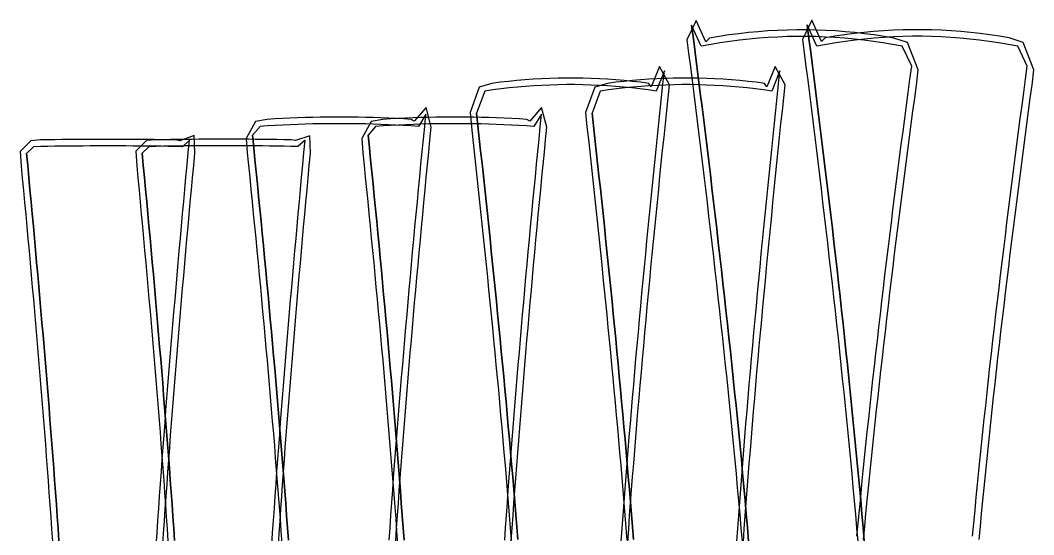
# Model space of a CAD drawing. Header units: millimetres. Extents: x -39 to 1522, y 40 to 1868.
# Drawn here: x -39 to 1504, y 1085 to 1868 of the extents above; entities that cross this region are included whole.
import ezdxf

# ---------------------------------------------------------------- set-up
doc = ezdxf.new("R2010")
doc.units = ezdxf.units.MM
for name, color, linetype in [('1_BOUNDARY', 7, 'Continuous'), ('2_SEW', 3, 'Continuous'), ('3_SEAM_EDGE', 5, 'Continuous')]:
    doc.layers.add(name, color=color, linetype=linetype)

msp = doc.modelspace()

# ---------------------------------------------------------------- linework, layer by layer
at = {"layer": '1_BOUNDARY'}
for points in [[(1245.2, 1077.375), (1247.041, 1097.125), (1248.92, 1116.877), (1250.834, 1136.63), (1252.781, 1156.383), (1254.761, 1176.137), (1256.773, 1195.891), (1258.814, 1215.646), (1260.886, 1235.401), (1262.985, 1255.156), (1265.113, 1274.913), (1267.267, 1294.668), (1269.449, 1314.425), (1271.656, 1334.183), (1273.887, 1353.939), (1276.144, 1373.697), (1278.424, 1393.456), (1280.728, 1413.213), (1283.055, 1432.972), (1285.403, 1452.73), (1287.775, 1472.489), (1290.168, 1492.249), (1292.582, 1512.007), (1295.016, 1531.767), (1297.471, 1551.527), (1299.947, 1571.286), (1302.442, 1591.047), (1304.955, 1610.806), (1307.489, 1630.567), (1310.041, 1650.328), (1312.612, 1670.087), (1315.201, 1689.849), (1317.808, 1709.61), (1320.431, 1729.37), (1323.074, 1749.131), (1325.733, 1768.892), (1328.295, 1792.016), (1312.068, 1833.813), (1291.118, 1840.562), (1276.373, 1843.042), (1261.627, 1845.247), (1246.88, 1847.177), (1232.131, 1848.831), (1217.381, 1850.209), (1202.631, 1851.312), (1187.88, 1852.138), (1173.128, 1852.69), (1158.376, 1852.966), (1143.624, 1852.966), (1128.872, 1852.69), (1114.12, 1852.138), (1099.369, 1851.312), (1084.619, 1850.209), (1069.869, 1848.831), (1055.12, 1847.177), (1040.373, 1845.247), (1025.627, 1843.042), (1010.882, 1840.562), (1005.155, 1835.046), (990.406, 1867.233), (976.259, 1838.063), (978.918, 1817.416), (981.561, 1796.768), (984.185, 1776.12), (986.792, 1755.474), (989.381, 1734.826), (991.952, 1714.179), (994.504, 1693.532), (997.038, 1672.886), (999.552, 1652.239), (1002.047, 1631.592), (1004.523, 1610.946), (1006.977, 1590.3), (1009.412, 1569.654), (1011.826, 1549.009), (1014.219, 1528.363), (1016.591, 1507.717), (1018.94, 1487.072), (1021.266, 1466.427), (1023.57, 1445.782), (1025.851, 1425.138), (1028.108, 1404.494), (1030.339, 1383.85), (1032.546, 1363.206), (1034.728, 1342.563), (1036.882, 1321.92), (1039.01, 1301.277), (1041.11, 1280.636), (1043.181, 1259.994), (1045.223, 1239.352), (1047.234, 1218.71), (1049.215, 1198.071), (1051.162, 1177.431), (1053.076, 1156.791), (1054.955, 1136.153), (1056.797, 1115.515), (1058.601, 1094.878), (1060.366, 1074.242)], [(1421.2, 1077.375), (1423.041, 1097.125), (1424.92, 1116.877), (1426.834, 1136.63), (1428.781, 1156.383), (1430.761, 1176.137), (1432.773, 1195.891), (1434.814, 1215.646), (1436.886, 1235.401), (1438.985, 1255.156), (1441.113, 1274.913), (1443.267, 1294.668), (1445.449, 1314.425), (1447.656, 1334.183), (1449.887, 1353.939), (1452.144, 1373.697), (1454.424, 1393.456), (1456.728, 1413.213), (1459.055, 1432.972), (1461.403, 1452.73), (1463.775, 1472.489), (1466.168, 1492.249), (1468.582, 1512.007), (1471.016, 1531.767), (1473.471, 1551.527), (1475.947, 1571.286), (1478.442, 1591.047), (1480.955, 1610.806), (1483.489, 1630.567), (1486.041, 1650.328), (1488.612, 1670.087), (1491.201, 1689.849), (1493.808, 1709.61), (1496.431, 1729.37), (1499.074, 1749.131), (1501.733, 1768.892), (1504.296, 1792.008), (1488.083, 1834.021), (1467.118, 1840.792), (1452.373, 1843.272), (1437.627, 1845.477), (1422.88, 1847.407), (1408.131, 1849.061), (1393.381, 1850.439), (1378.631, 1851.542), (1363.88, 1852.368), (1349.128, 1852.92), (1334.376, 1853.196), (1319.624, 1853.196), (1304.872, 1852.92), (1290.12, 1852.368), (1275.369, 1851.542), (1260.619, 1850.439), (1245.869, 1849.061), (1231.12, 1847.407), (1216.373, 1845.477), (1201.627, 1843.272), (1186.882, 1840.792), (1181.182, 1835.249), (1166.476, 1867.625), (1152.259, 1838.517), (1154.918, 1817.864), (1157.561, 1797.21), (1160.185, 1776.558), (1162.792, 1755.904), (1165.381, 1735.251), (1167.952, 1714.598), (1170.504, 1693.946), (1173.038, 1673.293), (1175.552, 1652.641), (1178.047, 1631.988), (1180.523, 1611.337), (1182.977, 1590.684), (1185.412, 1570.033), (1187.826, 1549.381), (1190.219, 1528.73), (1192.591, 1508.078), (1194.939, 1487.428), (1197.266, 1466.777), (1199.57, 1446.127), (1201.851, 1425.476), (1204.108, 1404.827), (1206.339, 1384.176), (1208.546, 1363.527), (1210.728, 1342.878), (1212.882, 1322.23), (1215.01, 1301.581), (1217.11, 1280.932), (1219.181, 1260.285), (1221.223, 1239.637), (1223.234, 1218.991), (1225.215, 1198.344), (1227.162, 1177.699), (1229.076, 1157.053), (1230.955, 1136.409), (1232.797, 1115.765), (1234.601, 1095.123), (1236.365, 1074.48)], [(886.227, 1073.701), (887.663, 1093.576), (889.13, 1113.453), (890.627, 1133.329), (892.153, 1153.206), (893.705, 1173.084), (895.284, 1192.962), (896.887, 1212.841), (898.516, 1232.72), (900.168, 1252.599), (901.843, 1272.479), (903.54, 1292.359), (905.259, 1312.239), (907, 1332.12), (908.762, 1352.001), (910.543, 1371.882), (912.343, 1391.763), (914.163, 1411.645), (916.002, 1431.526), (917.859, 1451.408), (919.735, 1471.29), (921.629, 1491.173), (923.539, 1511.055), (925.466, 1530.938), (927.41, 1550.821), (929.37, 1570.704), (931.347, 1590.587), (933.34, 1610.47), (935.347, 1630.354), (937.37, 1650.237), (939.408, 1670.121), (941.462, 1690.004), (943.53, 1709.888), (945.612, 1729.772), (947.709, 1749.656), (949.819, 1769.54), (934.809, 1797.439), (921.998, 1766.468), (918.47, 1771.611), (905.897, 1773.221), (893.322, 1774.653), (880.747, 1775.905), (868.172, 1776.978), (855.596, 1777.874), (843.019, 1778.589), (830.443, 1779.126), (817.865, 1779.484), (805.288, 1779.663), (792.712, 1779.663), (780.135, 1779.484), (767.557, 1779.126), (754.981, 1778.589), (742.404, 1777.874), (729.828, 1776.978), (717.253, 1775.905), (704.678, 1774.653), (692.103, 1773.221), (679.53, 1771.611), (660.191, 1765.591), (646.181, 1727.372), (648.186, 1705.308), (650.296, 1686.247), (652.393, 1667.186), (654.475, 1648.126), (656.543, 1629.064), (658.596, 1610.004), (660.634, 1590.944), (662.657, 1571.884), (664.665, 1552.823), (666.658, 1533.763), (668.634, 1514.704), (670.594, 1495.644), (672.538, 1476.585), (674.465, 1457.525), (676.375, 1438.465), (678.269, 1419.406), (680.145, 1400.347), (682.002, 1381.289), (683.841, 1362.23), (685.661, 1343.172), (687.461, 1324.115), (689.242, 1305.057), (691.003, 1285.999), (692.744, 1266.942), (694.463, 1247.884), (696.16, 1228.828), (697.835, 1209.771), (699.487, 1190.715), (701.116, 1171.66), (702.719, 1152.605), (704.298, 1133.55), (705.849, 1114.496), (707.375, 1095.442), (708.872, 1076.39)], [(1062.227, 1073.701), (1063.663, 1093.576), (1065.13, 1113.453), (1066.627, 1133.329), (1068.153, 1153.206), (1069.705, 1173.084), (1071.284, 1192.962), (1072.887, 1212.841), (1074.516, 1232.72), (1076.168, 1252.599), (1077.843, 1272.479), (1079.54, 1292.359), (1081.259, 1312.239), (1083, 1332.12), (1084.762, 1352.001), (1086.543, 1371.882), (1088.343, 1391.763), (1090.163, 1411.645), (1092.002, 1431.526), (1093.859, 1451.408), (1095.735, 1471.29), (1097.629, 1491.173), (1099.539, 1511.055), (1101.466, 1530.938), (1103.41, 1550.821), (1105.37, 1570.704), (1107.347, 1590.587), (1109.34, 1610.47), (1111.347, 1630.354), (1113.37, 1650.237), (1115.408, 1670.121), (1117.462, 1690.004), (1119.53, 1709.888), (1121.612, 1729.772), (1123.709, 1749.656), (1125.819, 1769.54), (1110.809, 1797.439), (1097.998, 1766.468), (1094.47, 1771.611), (1081.897, 1773.221), (1069.322, 1774.653), (1056.747, 1775.905), (1044.172, 1776.978), (1031.596, 1777.874), (1019.019, 1778.589), (1006.443, 1779.126), (993.865, 1779.484), (981.288, 1779.663), (968.712, 1779.663), (956.135, 1779.484), (943.557, 1779.126), (930.981, 1778.589), (918.404, 1777.874), (905.828, 1776.978), (893.253, 1775.905), (880.678, 1774.653), (868.103, 1773.221), (855.53, 1771.611), (836.191, 1765.591), (822.181, 1727.372), (824.186, 1705.308), (826.296, 1686.247), (828.393, 1667.186), (830.475, 1648.126), (832.543, 1629.064), (834.596, 1610.004), (836.634, 1590.944), (838.657, 1571.884), (840.665, 1552.823), (842.658, 1533.763), (844.634, 1514.704), (846.594, 1495.644), (848.538, 1476.585), (850.465, 1457.525), (852.375, 1438.465), (854.269, 1419.406), (856.145, 1400.347), (858.002, 1381.289), (859.841, 1362.23), (861.661, 1343.172), (863.461, 1324.115), (865.242, 1305.057), (867.003, 1285.999), (868.744, 1266.942), (870.463, 1247.884), (872.16, 1228.828), (873.835, 1209.771), (875.487, 1190.715), (877.116, 1171.66), (878.719, 1152.605), (880.298, 1133.55), (881.849, 1114.496), (883.375, 1095.442), (884.872, 1076.39)], [(532.989, 1075.734), (534.31, 1094.796), (535.657, 1113.858), (537.03, 1132.921), (538.428, 1151.985), (539.849, 1171.048), (541.293, 1190.112), (542.759, 1209.177), (544.246, 1228.242), (545.754, 1247.307), (547.283, 1266.373), (548.831, 1285.439), (550.397, 1304.505), (551.983, 1323.572), (553.586, 1342.638), (555.208, 1361.705), (556.847, 1380.772), (558.502, 1399.84), (560.174, 1418.907), (561.864, 1437.975), (563.568, 1457.043), (565.288, 1476.111), (567.023, 1495.179), (568.774, 1514.247), (570.539, 1533.316), (572.318, 1552.383), (574.113, 1571.452), (575.92, 1590.521), (577.742, 1609.589), (579.578, 1628.659), (581.426, 1647.728), (583.288, 1666.797), (585.163, 1685.866), (587.05, 1704.936), (579.166, 1734.999), (561.319, 1713.927), (556.673, 1716.826), (545.128, 1717.516), (533.584, 1718.129), (522.04, 1718.666), (510.495, 1719.125), (498.951, 1719.509), (487.407, 1719.815), (475.862, 1720.046), (464.316, 1720.199), (452.772, 1720.275), (441.228, 1720.275), (429.684, 1720.199), (418.138, 1720.046), (406.593, 1719.815), (395.049, 1719.509), (383.505, 1719.125), (371.96, 1718.666), (360.416, 1718.129), (348.872, 1717.516), (337.327, 1716.826), (319.667, 1713.405), (305.286, 1687.865), (306.953, 1665.899), (308.84, 1647.33), (310.714, 1628.762), (312.577, 1610.193), (314.425, 1591.624), (316.26, 1573.055), (318.082, 1554.486), (319.89, 1535.918), (321.684, 1517.35), (323.463, 1498.782), (325.229, 1480.214), (326.979, 1461.646), (328.714, 1443.078), (330.434, 1424.51), (332.138, 1405.943), (333.828, 1387.375), (335.5, 1368.809), (337.155, 1350.241), (338.794, 1331.674), (340.415, 1313.109), (342.019, 1294.542), (343.605, 1275.976), (345.171, 1257.41), (346.719, 1238.844), (348.247, 1220.279), (349.755, 1201.715), (351.242, 1183.15), (352.709, 1164.586), (354.153, 1146.022), (355.574, 1127.458), (356.972, 1108.895), (358.345, 1090.333), (359.692, 1071.771)], [(708.989, 1075.734), (710.31, 1094.796), (711.657, 1113.858), (713.03, 1132.921), (714.428, 1151.985), (715.849, 1171.048), (717.293, 1190.112), (718.759, 1209.177), (720.246, 1228.242), (721.754, 1247.307), (723.283, 1266.373), (724.831, 1285.439), (726.397, 1304.505), (727.983, 1323.572), (729.586, 1342.638), (731.208, 1361.705), (732.847, 1380.772), (734.502, 1399.84), (736.174, 1418.907), (737.864, 1437.975), (739.568, 1457.043), (741.288, 1476.111), (743.023, 1495.179), (744.774, 1514.247), (746.539, 1533.316), (748.318, 1552.383), (750.113, 1571.452), (751.92, 1590.521), (753.742, 1609.589), (755.578, 1628.659), (757.426, 1647.728), (759.288, 1666.797), (761.163, 1685.866), (763.05, 1704.936), (755.166, 1734.999), (737.319, 1713.927), (732.673, 1716.826), (721.128, 1717.516), (709.584, 1718.129), (698.04, 1718.666), (686.495, 1719.125), (674.951, 1719.509), (663.407, 1719.815), (651.862, 1720.046), (640.316, 1720.199), (628.772, 1720.275), (617.228, 1720.275), (605.684, 1720.199), (594.138, 1720.046), (582.593, 1719.815), (571.049, 1719.509), (559.505, 1719.125), (547.96, 1718.666), (536.416, 1718.129), (524.872, 1717.516), (513.327, 1716.826), (495.667, 1713.405), (481.286, 1687.865), (482.953, 1665.899), (484.84, 1647.33), (486.714, 1628.762), (488.577, 1610.193), (490.425, 1591.624), (492.26, 1573.055), (494.082, 1554.486), (495.89, 1535.918), (497.684, 1517.35), (499.463, 1498.782), (501.229, 1480.214), (502.979, 1461.646), (504.714, 1443.078), (506.434, 1424.51), (508.138, 1405.943), (509.828, 1387.375), (511.5, 1368.809), (513.155, 1350.241), (514.794, 1331.674), (516.415, 1313.109), (518.019, 1294.542), (519.605, 1275.976), (521.171, 1257.41), (522.719, 1238.844), (524.247, 1220.279), (525.755, 1201.715), (527.242, 1183.15), (528.709, 1164.586), (530.153, 1146.022), (531.574, 1127.458), (532.972, 1108.895), (534.345, 1090.333), (535.692, 1071.771)], [(178.425, 1068.205), (179.666, 1086.863), (180.929, 1105.521), (182.216, 1124.179), (183.525, 1142.838), (184.856, 1161.498), (186.208, 1180.158), (187.581, 1198.818), (188.973, 1217.479), (190.383, 1236.14), (191.813, 1254.801), (193.261, 1273.463), (194.726, 1292.124), (196.208, 1310.786), (197.708, 1329.448), (199.223, 1348.11), (200.754, 1366.773), (202.301, 1385.436), (203.864, 1404.099), (205.441, 1422.762), (207.033, 1441.424), (208.64, 1460.088), (210.261, 1478.751), (211.896, 1497.415), (213.544, 1516.079), (215.205, 1534.743), (216.88, 1553.407), (218.568, 1572.071), (220.268, 1590.736), (221.981, 1609.399), (223.707, 1628.063), (225.445, 1646.728), (227.194, 1665.393), (226.028, 1692.114), (204.17, 1684.385), (197.626, 1685.455), (186.824, 1685.652), (176.022, 1685.827), (165.218, 1685.979), (154.415, 1686.11), (143.613, 1686.22), (132.809, 1686.307), (122.008, 1686.372), (111.204, 1686.416), (100.401, 1686.437), (89.599, 1686.437), (78.796, 1686.416), (67.992, 1686.372), (57.191, 1686.307), (46.387, 1686.22), (35.585, 1686.11), (24.782, 1685.979), (13.978, 1685.827), (3.176, 1685.652), (-7.626, 1685.455), (-22.58, 1684.238), (-38.539, 1668.003), (-37.193, 1645.633), (-35.443, 1627.222), (-33.706, 1608.81), (-31.98, 1590.399), (-30.267, 1571.988), (-28.567, 1553.578), (-26.879, 1535.167), (-25.204, 1516.756), (-23.543, 1498.346), (-21.894, 1479.935), (-20.26, 1461.524), (-18.639, 1443.114), (-17.032, 1424.705), (-15.44, 1406.294), (-13.863, 1387.884), (-12.301, 1369.474), (-10.753, 1351.066), (-9.222, 1332.656), (-7.707, 1314.247), (-6.207, 1295.839), (-4.725, 1277.43), (-3.26, 1259.021), (-1.813, 1240.613), (-0.382, 1222.206), (1.028, 1203.798), (2.42, 1185.39), (3.792, 1166.984), (5.144, 1148.577), (6.476, 1130.171), (7.785, 1111.764), (9.072, 1093.36), (10.335, 1074.955)], [(354.425, 1068.205), (355.666, 1086.863), (356.929, 1105.521), (358.216, 1124.179), (359.525, 1142.838), (360.856, 1161.498), (362.208, 1180.158), (363.581, 1198.818), (364.973, 1217.479), (366.383, 1236.14), (367.813, 1254.801), (369.261, 1273.463), (370.726, 1292.124), (372.208, 1310.786), (373.708, 1329.448), (375.223, 1348.11), (376.754, 1366.773), (378.301, 1385.436), (379.864, 1404.099), (381.441, 1422.762), (383.033, 1441.424), (384.64, 1460.088), (386.261, 1478.751), (387.896, 1497.415), (389.544, 1516.079), (391.205, 1534.743), (392.88, 1553.407), (394.568, 1572.071), (396.268, 1590.736), (397.981, 1609.399), (399.707, 1628.063), (401.445, 1646.728), (403.194, 1665.393), (402.118, 1692.024), (380.252, 1684.65), (373.626, 1685.685), (362.824, 1685.882), (352.022, 1686.057), (341.218, 1686.209), (330.415, 1686.34), (319.613, 1686.45), (308.809, 1686.537), (298.008, 1686.602), (287.204, 1686.646), (276.401, 1686.667), (265.599, 1686.667), (254.796, 1686.646), (243.992, 1686.602), (233.191, 1686.537), (222.387, 1686.45), (211.585, 1686.34), (200.782, 1686.209), (189.978, 1686.057), (179.176, 1685.882), (168.374, 1685.685), (153.498, 1684.505), (137.468, 1668.484), (138.807, 1646.087), (140.557, 1627.671), (142.294, 1609.253), (144.02, 1590.836), (145.733, 1572.419), (147.433, 1554.003), (149.121, 1535.586), (150.796, 1517.17), (152.457, 1498.753), (154.105, 1480.337), (155.74, 1461.921), (157.361, 1443.504), (158.967, 1425.089), (160.56, 1406.673), (162.137, 1388.258), (163.699, 1369.842), (165.247, 1351.427), (166.778, 1333.012), (168.293, 1314.597), (169.793, 1296.182), (171.275, 1277.768), (172.74, 1259.354), (174.187, 1240.939), (175.618, 1222.526), (177.028, 1204.112), (178.42, 1185.699), (179.792, 1167.286), (181.144, 1148.874), (182.476, 1130.462), (183.785, 1112.051), (185.072, 1093.639), (186.335, 1075.229)]]:
    msp.add_lwpolyline(points, dxfattribs=at)
at = {"layer": '2_SEW'}
for points in [[(1235.242, 1082.473), (1237.085, 1102.3391), (1238.966, 1122.2063), (1240.881, 1142.0735), (1242.83, 1161.9398), (1244.812, 1181.807), (1246.825, 1201.6731), (1248.868, 1221.5403), (1250.941, 1241.4075), (1253.042, 1261.2736), (1255.171, 1281.1409), (1257.327, 1301.007), (1259.51, 1320.8741), (1261.718, 1340.7414), (1263.951, 1360.6075), (1266.209, 1380.4749), (1268.491, 1400.342), (1270.796, 1420.2081), (1273.124, 1440.0754), (1275.474, 1459.9415), (1277.847, 1479.8086), (1280.241, 1499.6759), (1282.656, 1519.542), (1285.092, 1539.4093), (1287.548, 1559.2764), (1290.025, 1579.1426), (1292.521, 1599.0099), (1295.036, 1618.876), (1297.571, 1638.7432), (1300.124, 1658.6104), (1302.696, 1678.4765), (1305.286, 1698.3438), (1307.894, 1718.2109), (1310.519, 1738.0771), (1313.163, 1757.9443), (1315.823, 1777.8105), (1318.5, 1797.6777), (1303.935, 1827.994), (1289.37, 1830.716), (1274.804, 1833.166), (1260.239, 1835.344), (1245.674, 1837.25), (1231.109, 1838.883), (1216.543, 1840.244), (1201.978, 1841.333), (1187.413, 1842.149), (1172.848, 1842.694), (1158.283, 1842.966), (1143.717, 1842.966), (1129.152, 1842.694), (1114.587, 1842.149), (1100.022, 1841.333), (1085.457, 1840.244), (1070.891, 1838.883), (1056.326, 1837.25), (1041.761, 1835.344), (1027.196, 1833.166), (1012.63, 1830.716), (998.065, 1827.994), (983.5, 1860), (986.177, 1839.344), (988.837, 1818.689), (991.481, 1798.033), (994.106, 1777.377), (996.714, 1756.722), (999.304, 1736.066), (1001.876, 1715.41), (1004.429, 1694.754), (1006.964, 1674.099), (1009.479, 1653.443), (1011.975, 1632.787), (1014.452, 1612.132), (1016.908, 1591.476), (1019.344, 1570.82), (1021.759, 1550.165), (1024.153, 1529.509), (1026.526, 1508.853), (1028.876, 1488.197), (1031.204, 1467.542), (1033.509, 1446.886), (1035.791, 1426.23), (1038.049, 1405.575), (1040.282, 1384.919), (1042.49, 1364.263), (1044.673, 1343.608), (1046.829, 1322.952), (1048.958, 1302.296), (1051.059, 1281.641), (1053.132, 1260.985), (1055.175, 1240.329), (1057.188, 1219.673), (1059.17, 1199.018), (1061.119, 1178.362), (1063.034, 1157.706), (1064.915, 1137.051), (1066.758, 1116.395), (1068.564, 1095.739), (1070.33, 1075.084)], [(1411.242, 1082.473), (1413.085, 1102.3391), (1414.966, 1122.2063), (1416.881, 1142.0735), (1418.83, 1161.9398), (1420.812, 1181.807), (1422.825, 1201.6731), (1424.868, 1221.5403), (1426.941, 1241.4075), (1429.042, 1261.2736), (1431.171, 1281.1409), (1433.327, 1301.007), (1435.51, 1320.8741), (1437.718, 1340.7414), (1439.951, 1360.6075), (1442.209, 1380.4749), (1444.491, 1400.342), (1446.796, 1420.2081), (1449.124, 1440.0754), (1451.474, 1459.9415), (1453.847, 1479.8086), (1456.241, 1499.6759), (1458.656, 1519.542), (1461.092, 1539.4093), (1463.548, 1559.2764), (1466.025, 1579.1426), (1468.521, 1599.0099), (1471.036, 1618.876), (1473.571, 1638.7432), (1476.124, 1658.6104), (1478.696, 1678.4765), (1481.286, 1698.3438), (1483.894, 1718.2109), (1486.519, 1738.0771), (1489.163, 1757.9443), (1491.823, 1777.8105), (1494.5, 1797.6777), (1479.935, 1828.224), (1465.37, 1830.946), (1450.804, 1833.396), (1436.239, 1835.574), (1421.674, 1837.48), (1407.109, 1839.113), (1392.543, 1840.474), (1377.978, 1841.563), (1363.413, 1842.379), (1348.848, 1842.924), (1334.283, 1843.196), (1319.717, 1843.196), (1305.152, 1842.924), (1290.587, 1842.379), (1276.022, 1841.563), (1261.457, 1840.474), (1246.891, 1839.113), (1232.326, 1837.48), (1217.761, 1835.574), (1203.196, 1833.396), (1188.63, 1830.946), (1174.065, 1828.224), (1159.5, 1860.4621), (1162.177, 1839.8), (1164.837, 1819.139), (1167.481, 1798.477), (1170.106, 1777.8159), (1172.714, 1757.1539), (1175.304, 1736.4929), (1177.876, 1715.8309), (1180.429, 1695.1698), (1182.964, 1674.5078), (1185.479, 1653.8468), (1187.975, 1633.1848), (1190.452, 1612.5237), (1192.908, 1591.8617), (1195.344, 1571.2007), (1197.759, 1550.5387), (1200.153, 1529.8776), (1202.526, 1509.2156), (1204.876, 1488.5546), (1207.204, 1467.8926), (1209.509, 1447.2315), (1211.791, 1426.5695), (1214.049, 1405.9085), (1216.282, 1385.2465), (1218.49, 1364.5854), (1220.673, 1343.9234), (1222.829, 1323.2624), (1224.958, 1302.6004), (1227.059, 1281.9383), (1229.132, 1261.2773), (1231.175, 1240.6153), (1233.188, 1219.9542), (1235.17, 1199.2922), (1237.119, 1178.6312), (1239.034, 1157.9692), (1240.915, 1137.3081), (1242.758, 1116.6461), (1244.564, 1095.9851), (1246.33, 1075.3231)], [(876.252, 1074.414), (877.69, 1094.305), (879.158, 1114.196), (880.656, 1134.087), (882.183, 1153.978), (883.736, 1173.869), (885.316, 1193.76), (886.92, 1213.651), (888.55, 1233.542), (890.203, 1253.433), (891.879, 1273.324), (893.577, 1293.215), (895.297, 1313.106), (897.039, 1332.997), (898.801, 1352.888), (900.583, 1372.779), (902.384, 1392.67), (904.205, 1412.561), (906.045, 1432.452), (907.903, 1452.343), (909.78, 1472.234), (911.674, 1492.125), (913.585, 1512.016), (915.513, 1531.907), (917.458, 1551.798), (919.419, 1571.689), (921.396, 1591.58), (923.39, 1611.471), (925.398, 1631.362), (927.422, 1651.253), (929.461, 1671.144), (931.515, 1691.035), (933.584, 1710.926), (935.667, 1730.817), (937.764, 1750.708), (939.875, 1770.599), (942, 1790.49), (929.565, 1759.931), (917.13, 1761.701), (904.696, 1763.293), (892.261, 1764.709), (879.826, 1765.947), (867.391, 1767.009), (854.957, 1767.894), (842.522, 1768.601), (830.087, 1769.132), (817.652, 1769.486), (805.217, 1769.663), (792.783, 1769.663), (780.348, 1769.486), (767.913, 1769.132), (755.478, 1768.601), (743.043, 1767.894), (730.609, 1767.009), (718.174, 1765.947), (705.739, 1764.709), (693.304, 1763.293), (680.87, 1761.701), (668.435, 1759.931), (656, 1726.1315), (658.125, 1707.0552), (660.236, 1687.9791), (662.333, 1668.9028), (664.416, 1649.8266), (666.485, 1630.7493), (668.539, 1611.673), (670.578, 1592.5968), (672.602, 1573.5205), (674.61, 1554.4443), (676.604, 1535.3681), (678.581, 1516.2919), (680.542, 1497.2156), (682.487, 1478.1393), (684.415, 1459.0631), (686.326, 1439.9858), (688.22, 1420.9096), (690.097, 1401.8333), (691.955, 1382.7571), (693.795, 1363.6809), (695.616, 1344.6046), (697.417, 1325.5284), (699.199, 1306.4521), (700.961, 1287.3758), (702.703, 1268.2996), (704.423, 1249.2223), (706.121, 1230.1462), (707.797, 1211.0699), (709.45, 1191.9936), (711.08, 1172.9174), (712.684, 1153.8411), (714.264, 1134.7649), (715.817, 1115.6886), (717.344, 1096.6123), (718.842, 1077.5361)], [(1052.252, 1074.414), (1053.69, 1094.305), (1055.158, 1114.196), (1056.656, 1134.087), (1058.183, 1153.978), (1059.736, 1173.869), (1061.316, 1193.76), (1062.92, 1213.651), (1064.55, 1233.542), (1066.203, 1253.433), (1067.879, 1273.324), (1069.577, 1293.215), (1071.297, 1313.106), (1073.039, 1332.997), (1074.801, 1352.888), (1076.583, 1372.779), (1078.384, 1392.67), (1080.205, 1412.561), (1082.045, 1432.452), (1083.903, 1452.343), (1085.78, 1472.234), (1087.674, 1492.125), (1089.585, 1512.016), (1091.513, 1531.907), (1093.458, 1551.798), (1095.419, 1571.689), (1097.396, 1591.58), (1099.39, 1611.471), (1101.398, 1631.362), (1103.422, 1651.253), (1105.461, 1671.144), (1107.515, 1691.035), (1109.584, 1710.926), (1111.667, 1730.817), (1113.764, 1750.708), (1115.875, 1770.599), (1118, 1790.49), (1105.565, 1759.931), (1093.13, 1761.701), (1080.696, 1763.293), (1068.261, 1764.709), (1055.826, 1765.947), (1043.391, 1767.009), (1030.957, 1767.894), (1018.522, 1768.601), (1006.087, 1769.132), (993.652, 1769.486), (981.217, 1769.663), (968.783, 1769.663), (956.348, 1769.486), (943.913, 1769.132), (931.478, 1768.601), (919.043, 1767.894), (906.609, 1767.009), (894.174, 1765.947), (881.739, 1764.709), (869.304, 1763.293), (856.87, 1761.701), (844.435, 1759.931), (832, 1726.1315), (834.125, 1707.0552), (836.236, 1687.9791), (838.333, 1668.9028), (840.416, 1649.8266), (842.485, 1630.7493), (844.539, 1611.673), (846.578, 1592.5968), (848.602, 1573.5205), (850.61, 1554.4443), (852.604, 1535.3681), (854.581, 1516.2919), (856.542, 1497.2156), (858.487, 1478.1393), (860.415, 1459.0631), (862.326, 1439.9858), (864.22, 1420.9096), (866.097, 1401.8333), (867.955, 1382.7571), (869.795, 1363.6809), (871.616, 1344.6046), (873.417, 1325.5284), (875.199, 1306.4521), (876.961, 1287.3758), (878.703, 1268.2996), (880.423, 1249.2223), (882.121, 1230.1462), (883.797, 1211.0699), (885.45, 1191.9936), (887.08, 1172.9174), (888.684, 1153.8411), (890.264, 1134.7649), (891.817, 1115.6886), (893.344, 1096.6123), (894.842, 1077.5361)], [(523.012, 1076.418), (524.334, 1095.494), (525.682, 1114.57), (527.056, 1133.646), (528.455, 1152.722), (529.877, 1171.797), (531.322, 1190.873), (532.789, 1209.949), (534.277, 1229.025), (535.786, 1248.101), (537.315, 1267.177), (538.864, 1286.253), (540.431, 1305.329), (542.018, 1324.405), (543.622, 1343.481), (545.244, 1362.557), (546.884, 1381.633), (548.54, 1400.709), (550.213, 1419.785), (551.903, 1438.861), (553.608, 1457.937), (555.329, 1477.013), (557.065, 1496.089), (558.816, 1515.165), (560.582, 1534.241), (562.362, 1553.316), (564.157, 1572.392), (565.965, 1591.468), (567.788, 1610.544), (569.624, 1629.62), (571.473, 1648.696), (573.336, 1667.772), (575.211, 1686.848), (577.099, 1705.924), (579, 1725), (567.522, 1706.083), (556.043, 1706.846), (544.565, 1707.532), (533.087, 1708.141), (521.609, 1708.675), (510.13, 1709.132), (498.652, 1709.513), (487.174, 1709.818), (475.696, 1710.047), (464.217, 1710.199), (452.739, 1710.275), (441.261, 1710.275), (429.783, 1710.199), (418.304, 1710.047), (406.826, 1709.818), (395.348, 1709.513), (383.87, 1709.132), (372.391, 1708.675), (360.913, 1708.141), (349.435, 1707.532), (337.957, 1706.846), (326.478, 1706.083), (315, 1692.823), (316.901, 1674.1542), (318.789, 1655.4854), (320.664, 1636.8176), (322.527, 1618.1487), (324.376, 1599.4799), (326.212, 1580.8111), (328.035, 1562.1422), (329.843, 1543.4734), (331.638, 1524.8056), (333.418, 1506.1368), (335.184, 1487.4679), (336.935, 1468.7991), (338.671, 1450.1303), (340.392, 1431.4615), (342.097, 1412.7937), (343.787, 1394.1248), (345.46, 1375.4561), (347.116, 1356.7872), (348.756, 1338.1184), (350.378, 1319.4506), (351.982, 1300.7818), (353.569, 1282.113), (355.136, 1263.4441), (356.685, 1244.7753), (358.214, 1226.1064), (359.723, 1207.4386), (361.211, 1188.7698), (362.678, 1170.1009), (364.123, 1151.4321), (365.545, 1132.7633), (366.944, 1114.0945), (368.318, 1095.4266), (369.666, 1076.7579)], [(699.012, 1076.418), (700.334, 1095.494), (701.682, 1114.57), (703.056, 1133.646), (704.455, 1152.722), (705.877, 1171.797), (707.322, 1190.873), (708.789, 1209.949), (710.277, 1229.025), (711.786, 1248.101), (713.315, 1267.177), (714.864, 1286.253), (716.431, 1305.329), (718.018, 1324.405), (719.622, 1343.481), (721.244, 1362.557), (722.884, 1381.633), (724.54, 1400.709), (726.213, 1419.785), (727.903, 1438.861), (729.608, 1457.937), (731.329, 1477.013), (733.065, 1496.089), (734.816, 1515.165), (736.582, 1534.241), (738.362, 1553.316), (740.157, 1572.392), (741.965, 1591.468), (743.788, 1610.544), (745.624, 1629.62), (747.473, 1648.696), (749.336, 1667.772), (751.211, 1686.848), (753.099, 1705.924), (755, 1725), (743.522, 1706.083), (732.043, 1706.846), (720.565, 1707.532), (709.087, 1708.141), (697.609, 1708.675), (686.13, 1709.132), (674.652, 1709.513), (663.174, 1709.818), (651.696, 1710.047), (640.217, 1710.199), (628.739, 1710.275), (617.261, 1710.275), (605.783, 1710.199), (594.304, 1710.047), (582.826, 1709.818), (571.348, 1709.513), (559.87, 1709.132), (548.391, 1708.675), (536.913, 1708.141), (525.435, 1707.532), (513.957, 1706.846), (502.478, 1706.083), (491, 1692.823), (492.901, 1674.1542), (494.789, 1655.4854), (496.664, 1636.8176), (498.527, 1618.1487), (500.376, 1599.4799), (502.212, 1580.8111), (504.035, 1562.1422), (505.843, 1543.4734), (507.638, 1524.8056), (509.418, 1506.1368), (511.184, 1487.4679), (512.935, 1468.7991), (514.671, 1450.1303), (516.392, 1431.4615), (518.097, 1412.7937), (519.787, 1394.1248), (521.46, 1375.4561), (523.116, 1356.7872), (524.756, 1338.1184), (526.378, 1319.4506), (527.982, 1300.7818), (529.569, 1282.113), (531.136, 1263.4441), (532.685, 1244.7753), (534.214, 1226.1064), (535.723, 1207.4386), (537.211, 1188.7698), (538.678, 1170.1009), (540.123, 1151.4321), (541.545, 1132.7633), (542.944, 1114.0945), (544.318, 1095.4266), (545.666, 1076.7579)], [(168.447, 1068.861), (169.688, 1087.532), (170.952, 1106.203), (172.24, 1124.873), (173.55, 1143.544), (174.882, 1162.215), (176.235, 1180.886), (177.608, 1199.557), (179.001, 1218.228), (180.412, 1236.899), (181.843, 1255.57), (183.291, 1274.241), (184.757, 1292.911), (186.24, 1311.582), (187.74, 1330.253), (189.256, 1348.924), (190.788, 1367.595), (192.336, 1386.266), (193.899, 1404.937), (195.477, 1423.608), (197.07, 1442.278), (198.677, 1460.949), (200.299, 1479.62), (201.934, 1498.291), (203.583, 1516.962), (205.245, 1535.633), (206.92, 1554.304), (208.609, 1572.975), (210.31, 1591.646), (212.023, 1610.316), (213.75, 1628.987), (215.488, 1647.658), (217.238, 1666.329), (219, 1685), (208.217, 1675.24), (197.435, 1675.457), (186.652, 1675.653), (175.87, 1675.828), (165.087, 1675.98), (154.304, 1676.111), (143.522, 1676.22), (132.739, 1676.307), (121.957, 1676.372), (111.174, 1676.416), (100.391, 1676.437), (89.609, 1676.437), (78.826, 1676.416), (68.043, 1676.372), (57.261, 1676.307), (46.478, 1676.22), (35.696, 1676.111), (24.913, 1675.98), (14.13, 1675.828), (3.348, 1675.653), (-7.435, 1675.457), (-18.217, 1675.24), (-29, 1665), (-27.238, 1646.582), (-25.488, 1628.165), (-23.75, 1609.747), (-22.023, 1591.329), (-20.31, 1572.911), (-18.609, 1554.494), (-16.92, 1536.076), (-15.245, 1517.658), (-13.583, 1499.241), (-11.934, 1480.823), (-10.299, 1462.405), (-8.677, 1443.987), (-7.07, 1425.57), (-5.477, 1407.152), (-3.899, 1388.734), (-2.336, 1370.316), (-0.788, 1351.899), (0.744, 1333.481), (2.26, 1315.063), (3.76, 1296.646), (5.243, 1278.228), (6.709, 1259.81), (8.157, 1241.392), (9.588, 1222.975), (10.999, 1204.557), (12.392, 1186.139), (13.765, 1167.722), (15.118, 1149.304), (16.45, 1130.886), (17.76, 1112.468), (19.048, 1094.051), (20.312, 1075.633)], [(344.447, 1068.861), (345.688, 1087.532), (346.952, 1106.203), (348.24, 1124.873), (349.55, 1143.544), (350.882, 1162.215), (352.235, 1180.886), (353.608, 1199.557), (355.001, 1218.228), (356.412, 1236.899), (357.843, 1255.57), (359.291, 1274.241), (360.757, 1292.911), (362.24, 1311.582), (363.74, 1330.253), (365.256, 1348.924), (366.788, 1367.595), (368.336, 1386.266), (369.899, 1404.937), (371.477, 1423.608), (373.07, 1442.278), (374.677, 1460.949), (376.299, 1479.62), (377.934, 1498.291), (379.583, 1516.962), (381.245, 1535.633), (382.92, 1554.304), (384.609, 1572.975), (386.31, 1591.646), (388.023, 1610.316), (389.75, 1628.987), (391.488, 1647.658), (393.238, 1666.329), (395, 1685), (384.217, 1675.47), (373.435, 1675.687), (362.652, 1675.883), (351.87, 1676.058), (341.087, 1676.21), (330.304, 1676.341), (319.522, 1676.45), (308.739, 1676.537), (297.957, 1676.602), (287.174, 1676.646), (276.391, 1676.667), (265.609, 1676.667), (254.826, 1676.646), (244.043, 1676.602), (233.261, 1676.537), (222.478, 1676.45), (211.696, 1676.341), (200.913, 1676.21), (190.13, 1676.058), (179.348, 1675.883), (168.565, 1675.687), (157.783, 1675.47), (147, 1665.4614), (148.762, 1647.0374), (150.512, 1628.6144), (152.25, 1610.1904), (153.977, 1591.7673), (155.69, 1573.3433), (157.391, 1554.9203), (159.08, 1536.4963), (160.755, 1518.0733), (162.417, 1499.6493), (164.066, 1481.2262), (165.701, 1462.8022), (167.323, 1444.3782), (168.93, 1425.9552), (170.523, 1407.5312), (172.101, 1389.1082), (173.664, 1370.6841), (175.212, 1352.2611), (176.744, 1333.8371), (178.26, 1315.4141), (179.76, 1296.9901), (181.243, 1278.567), (182.709, 1260.143), (184.157, 1241.719), (185.588, 1223.296), (186.999, 1204.872), (188.392, 1186.449), (189.765, 1168.0249), (191.118, 1149.6019), (192.45, 1131.1779), (193.76, 1112.7549), (195.048, 1094.3309), (196.312, 1075.9078)]]:
    msp.add_lwpolyline(points, dxfattribs=at)
at = {"layer": '3_SEAM_EDGE'}
for points in [[(1070.33, 1075.084), (1068.564, 1095.739), (1066.758, 1116.395), (1064.915, 1137.051), (1063.034, 1157.706), (1061.119, 1178.362), (1059.17, 1199.018), (1057.188, 1219.673), (1055.175, 1240.329), (1053.132, 1260.985), (1051.059, 1281.641), (1048.958, 1302.296), (1046.829, 1322.952), (1044.673, 1343.608), (1042.49, 1364.263), (1040.282, 1384.919), (1038.049, 1405.575), (1035.791, 1426.23), (1033.509, 1446.886), (1031.204, 1467.542), (1028.876, 1488.197), (1026.526, 1508.853), (1024.153, 1529.509), (1021.759, 1550.165), (1019.344, 1570.82), (1016.908, 1591.476), (1014.452, 1612.132), (1011.975, 1632.787), (1009.479, 1653.443), (1006.964, 1674.099), (1004.429, 1694.754), (1001.876, 1715.41), (999.304, 1736.066), (996.714, 1756.722), (994.106, 1777.377), (991.481, 1798.033), (988.837, 1818.689), (986.177, 1839.344), (983.5, 1860)], [(1246.33, 1075.3231), (1244.564, 1095.9851), (1242.758, 1116.6461), (1240.915, 1137.3081), (1239.034, 1157.9692), (1237.119, 1178.6312), (1235.17, 1199.2922), (1233.188, 1219.9542), (1231.175, 1240.6153), (1229.132, 1261.2773), (1227.059, 1281.9383), (1224.958, 1302.6004), (1222.829, 1323.2624), (1220.673, 1343.9234), (1218.49, 1364.5854), (1216.282, 1385.2465), (1214.049, 1405.9085), (1211.791, 1426.5695), (1209.509, 1447.2315), (1207.204, 1467.8926), (1204.876, 1488.5546), (1202.526, 1509.2156), (1200.153, 1529.8776), (1197.759, 1550.5387), (1195.344, 1571.2007), (1192.908, 1591.8617), (1190.452, 1612.5237), (1187.975, 1633.1848), (1185.479, 1653.8468), (1182.964, 1674.5078), (1180.429, 1695.1698), (1177.876, 1715.8309), (1175.304, 1736.4929), (1172.714, 1757.1539), (1170.106, 1777.8159), (1167.481, 1798.477), (1164.837, 1819.139), (1162.177, 1839.8), (1159.5, 1860.4621)], [(876.252, 1074.414), (877.69, 1094.305), (879.158, 1114.196), (880.656, 1134.087), (882.183, 1153.978), (883.736, 1173.869), (885.316, 1193.76), (886.92, 1213.651), (888.55, 1233.542), (890.203, 1253.433), (891.879, 1273.324), (893.577, 1293.215), (895.297, 1313.106), (897.039, 1332.997), (898.801, 1352.888), (900.583, 1372.779), (902.384, 1392.67), (904.205, 1412.561), (906.045, 1432.452), (907.903, 1452.343), (909.78, 1472.234), (911.674, 1492.125), (913.585, 1512.016), (915.513, 1531.907), (917.458, 1551.798), (919.419, 1571.689), (921.396, 1591.58), (923.39, 1611.471), (925.398, 1631.362), (927.422, 1651.253), (929.461, 1671.144), (931.515, 1691.035), (933.584, 1710.926), (935.667, 1730.817), (937.764, 1750.708), (939.875, 1770.599), (942, 1790.49)], [(1052.252, 1074.414), (1053.69, 1094.305), (1055.158, 1114.196), (1056.656, 1134.087), (1058.183, 1153.978), (1059.736, 1173.869), (1061.316, 1193.76), (1062.92, 1213.651), (1064.55, 1233.542), (1066.203, 1253.433), (1067.879, 1273.324), (1069.577, 1293.215), (1071.297, 1313.106), (1073.039, 1332.997), (1074.801, 1352.888), (1076.583, 1372.779), (1078.384, 1392.67), (1080.205, 1412.561), (1082.045, 1432.452), (1083.903, 1452.343), (1085.78, 1472.234), (1087.674, 1492.125), (1089.585, 1512.016), (1091.513, 1531.907), (1093.458, 1551.798), (1095.419, 1571.689), (1097.396, 1591.58), (1099.39, 1611.471), (1101.398, 1631.362), (1103.422, 1651.253), (1105.461, 1671.144), (1107.515, 1691.035), (1109.584, 1710.926), (1111.667, 1730.817), (1113.764, 1750.708), (1115.875, 1770.599), (1118, 1790.49)], [(1235.242, 1082.473), (1237.085, 1102.3391), (1238.966, 1122.2063), (1240.881, 1142.0735), (1242.83, 1161.9398), (1244.812, 1181.807), (1246.825, 1201.6731), (1248.868, 1221.5403), (1250.941, 1241.4075), (1253.042, 1261.2736), (1255.171, 1281.1409), (1257.327, 1301.007), (1259.51, 1320.8741), (1261.718, 1340.7414), (1263.951, 1360.6075), (1266.209, 1380.4749), (1268.491, 1400.342), (1270.796, 1420.2081), (1273.124, 1440.0754), (1275.474, 1459.9415), (1277.847, 1479.8086), (1280.241, 1499.6759), (1282.656, 1519.542), (1285.092, 1539.4093), (1287.548, 1559.2764), (1290.025, 1579.1426), (1292.521, 1599.0099), (1295.036, 1618.876), (1297.571, 1638.7432), (1300.124, 1658.6104), (1302.696, 1678.4765), (1305.286, 1698.3438), (1307.894, 1718.2109), (1310.519, 1738.0771), (1313.163, 1757.9443), (1315.823, 1777.8105), (1318.5, 1797.6777)], [(1411.242, 1082.473), (1413.085, 1102.3391), (1414.966, 1122.2063), (1416.881, 1142.0735), (1418.83, 1161.9398), (1420.812, 1181.807), (1422.825, 1201.6731), (1424.868, 1221.5403), (1426.941, 1241.4075), (1429.042, 1261.2736), (1431.171, 1281.1409), (1433.327, 1301.007), (1435.51, 1320.8741), (1437.718, 1340.7414), (1439.951, 1360.6075), (1442.209, 1380.4749), (1444.491, 1400.342), (1446.796, 1420.2081), (1449.124, 1440.0754), (1451.474, 1459.9415), (1453.847, 1479.8086), (1456.241, 1499.6759), (1458.656, 1519.542), (1461.092, 1539.4093), (1463.548, 1559.2764), (1466.025, 1579.1426), (1468.521, 1599.0099), (1471.036, 1618.876), (1473.571, 1638.7432), (1476.124, 1658.6104), (1478.696, 1678.4765), (1481.286, 1698.3438), (1483.894, 1718.2109), (1486.519, 1738.0771), (1489.163, 1757.9443), (1491.823, 1777.8105), (1494.5, 1797.6777)], [(523.012, 1076.418), (524.334, 1095.494), (525.682, 1114.57), (527.056, 1133.646), (528.455, 1152.722), (529.877, 1171.797), (531.322, 1190.873), (532.789, 1209.949), (534.277, 1229.025), (535.786, 1248.101), (537.315, 1267.177), (538.864, 1286.253), (540.431, 1305.329), (542.018, 1324.405), (543.622, 1343.481), (545.244, 1362.557), (546.884, 1381.633), (548.54, 1400.709), (550.213, 1419.785), (551.903, 1438.861), (553.608, 1457.937), (555.329, 1477.013), (557.065, 1496.089), (558.816, 1515.165), (560.582, 1534.241), (562.362, 1553.316), (564.157, 1572.392), (565.965, 1591.468), (567.788, 1610.544), (569.624, 1629.62), (571.473, 1648.696), (573.336, 1667.772), (575.211, 1686.848), (577.099, 1705.924), (579, 1725)], [(718.842, 1077.5361), (717.344, 1096.6123), (715.817, 1115.6886), (714.264, 1134.7649), (712.684, 1153.8411), (711.08, 1172.9174), (709.45, 1191.9936), (707.797, 1211.0699), (706.121, 1230.1462), (704.423, 1249.2223), (702.703, 1268.2996), (700.961, 1287.3758), (699.199, 1306.4521), (697.417, 1325.5284), (695.616, 1344.6046), (693.795, 1363.6809), (691.955, 1382.7571), (690.097, 1401.8333), (688.22, 1420.9096), (686.326, 1439.9858), (684.415, 1459.0631), (682.487, 1478.1393), (680.542, 1497.2156), (678.581, 1516.2919), (676.604, 1535.3681), (674.61, 1554.4443), (672.602, 1573.5205), (670.578, 1592.5968), (668.539, 1611.673), (666.485, 1630.7493), (664.416, 1649.8266), (662.333, 1668.9028), (660.236, 1687.9791), (658.125, 1707.0552), (656, 1726.1315)], [(699.012, 1076.418), (700.334, 1095.494), (701.682, 1114.57), (703.056, 1133.646), (704.455, 1152.722), (705.877, 1171.797), (707.322, 1190.873), (708.789, 1209.949), (710.277, 1229.025), (711.786, 1248.101), (713.315, 1267.177), (714.864, 1286.253), (716.431, 1305.329), (718.018, 1324.405), (719.622, 1343.481), (721.244, 1362.557), (722.884, 1381.633), (724.54, 1400.709), (726.213, 1419.785), (727.903, 1438.861), (729.608, 1457.937), (731.329, 1477.013), (733.065, 1496.089), (734.816, 1515.165), (736.582, 1534.241), (738.362, 1553.316), (740.157, 1572.392), (741.965, 1591.468), (743.788, 1610.544), (745.624, 1629.62), (747.473, 1648.696), (749.336, 1667.772), (751.211, 1686.848), (753.099, 1705.924), (755, 1725)], [(894.842, 1077.5361), (893.344, 1096.6123), (891.817, 1115.6886), (890.264, 1134.7649), (888.684, 1153.8411), (887.08, 1172.9174), (885.45, 1191.9936), (883.797, 1211.0699), (882.121, 1230.1462), (880.423, 1249.2223), (878.703, 1268.2996), (876.961, 1287.3758), (875.199, 1306.4521), (873.417, 1325.5284), (871.616, 1344.6046), (869.795, 1363.6809), (867.955, 1382.7571), (866.097, 1401.8333), (864.22, 1420.9096), (862.326, 1439.9858), (860.415, 1459.0631), (858.487, 1478.1393), (856.542, 1497.2156), (854.581, 1516.2919), (852.604, 1535.3681), (850.61, 1554.4443), (848.602, 1573.5205), (846.578, 1592.5968), (844.539, 1611.673), (842.485, 1630.7493), (840.416, 1649.8266), (838.333, 1668.9028), (836.236, 1687.9791), (834.125, 1707.0552), (832, 1726.1315)], [(168.447, 1068.861), (169.688, 1087.532), (170.952, 1106.203), (172.24, 1124.873), (173.55, 1143.544), (174.882, 1162.215), (176.235, 1180.886), (177.608, 1199.557), (179.001, 1218.228), (180.412, 1236.899), (181.843, 1255.57), (183.291, 1274.241), (184.757, 1292.911), (186.24, 1311.582), (187.74, 1330.253), (189.256, 1348.924), (190.788, 1367.595), (192.336, 1386.266), (193.899, 1404.937), (195.477, 1423.608), (197.07, 1442.278), (198.677, 1460.949), (200.299, 1479.62), (201.934, 1498.291), (203.583, 1516.962), (205.245, 1535.633), (206.92, 1554.304), (208.609, 1572.975), (210.31, 1591.646), (212.023, 1610.316), (213.75, 1628.987), (215.488, 1647.658), (217.238, 1666.329), (219, 1685)], [(369.666, 1076.7579), (368.318, 1095.4266), (366.944, 1114.0945), (365.545, 1132.7633), (364.123, 1151.4321), (362.678, 1170.1009), (361.211, 1188.7698), (359.723, 1207.4386), (358.214, 1226.1064), (356.685, 1244.7753), (355.136, 1263.4441), (353.569, 1282.113), (351.982, 1300.7818), (350.378, 1319.4506), (348.756, 1338.1184), (347.116, 1356.7872), (345.46, 1375.4561), (343.787, 1394.1248), (342.097, 1412.7937), (340.392, 1431.4615), (338.671, 1450.1303), (336.935, 1468.7991), (335.184, 1487.4679), (333.418, 1506.1368), (331.638, 1524.8056), (329.843, 1543.4734), (328.035, 1562.1422), (326.212, 1580.8111), (324.376, 1599.4799), (322.527, 1618.1487), (320.664, 1636.8176), (318.789, 1655.4854), (316.901, 1674.1542), (315, 1692.823)], [(344.447, 1068.861), (345.688, 1087.532), (346.952, 1106.203), (348.24, 1124.873), (349.55, 1143.544), (350.882, 1162.215), (352.235, 1180.886), (353.608, 1199.557), (355.001, 1218.228), (356.412, 1236.899), (357.843, 1255.57), (359.291, 1274.241), (360.757, 1292.911), (362.24, 1311.582), (363.74, 1330.253), (365.256, 1348.924), (366.788, 1367.595), (368.336, 1386.266), (369.899, 1404.937), (371.477, 1423.608), (373.07, 1442.278), (374.677, 1460.949), (376.299, 1479.62), (377.934, 1498.291), (379.583, 1516.962), (381.245, 1535.633), (382.92, 1554.304), (384.609, 1572.975), (386.31, 1591.646), (388.023, 1610.316), (389.75, 1628.987), (391.488, 1647.658), (393.238, 1666.329), (395, 1685)], [(545.666, 1076.7579), (544.318, 1095.4266), (542.944, 1114.0945), (541.545, 1132.7633), (540.123, 1151.4321), (538.678, 1170.1009), (537.211, 1188.7698), (535.723, 1207.4386), (534.214, 1226.1064), (532.685, 1244.7753), (531.136, 1263.4441), (529.569, 1282.113), (527.982, 1300.7818), (526.378, 1319.4506), (524.756, 1338.1184), (523.116, 1356.7872), (521.46, 1375.4561), (519.787, 1394.1248), (518.097, 1412.7937), (516.392, 1431.4615), (514.671, 1450.1303), (512.935, 1468.7991), (511.184, 1487.4679), (509.418, 1506.1368), (507.638, 1524.8056), (505.843, 1543.4734), (504.035, 1562.1422), (502.212, 1580.8111), (500.376, 1599.4799), (498.527, 1618.1487), (496.664, 1636.8176), (494.789, 1655.4854), (492.901, 1674.1542), (491, 1692.823)], [(20.312, 1075.633), (19.048, 1094.051), (17.76, 1112.468), (16.45, 1130.886), (15.118, 1149.304), (13.765, 1167.722), (12.392, 1186.139), (10.999, 1204.557), (9.588, 1222.975), (8.157, 1241.392), (6.709, 1259.81), (5.243, 1278.228), (3.76, 1296.646), (2.26, 1315.063), (0.744, 1333.481), (-0.788, 1351.899), (-2.336, 1370.316), (-3.899, 1388.734), (-5.477, 1407.152), (-7.07, 1425.57), (-8.677, 1443.987), (-10.299, 1462.405), (-11.934, 1480.823), (-13.583, 1499.241), (-15.245, 1517.658), (-16.92, 1536.076), (-18.609, 1554.494), (-20.31, 1572.911), (-22.023, 1591.329), (-23.75, 1609.747), (-25.488, 1628.165), (-27.238, 1646.582), (-29, 1665)], [(196.312, 1075.9078), (195.048, 1094.3309), (193.76, 1112.7549), (192.45, 1131.1779), (191.118, 1149.6019), (189.765, 1168.0249), (188.392, 1186.449), (186.999, 1204.872), (185.588, 1223.296), (184.157, 1241.719), (182.709, 1260.143), (181.243, 1278.567), (179.76, 1296.9901), (178.26, 1315.4141), (176.744, 1333.8371), (175.212, 1352.2611), (173.664, 1370.6841), (172.101, 1389.1082), (170.523, 1407.5312), (168.93, 1425.9552), (167.323, 1444.3782), (165.701, 1462.8022), (164.066, 1481.2262), (162.417, 1499.6493), (160.755, 1518.0733), (159.08, 1536.4963), (157.391, 1554.9203), (155.69, 1573.3433), (153.977, 1591.7673), (152.25, 1610.1904), (150.512, 1628.6144), (148.762, 1647.0374), (147, 1665.4614)]]:
    msp.add_lwpolyline(points, dxfattribs=at)

doc.saveas('drawing.dxf')
